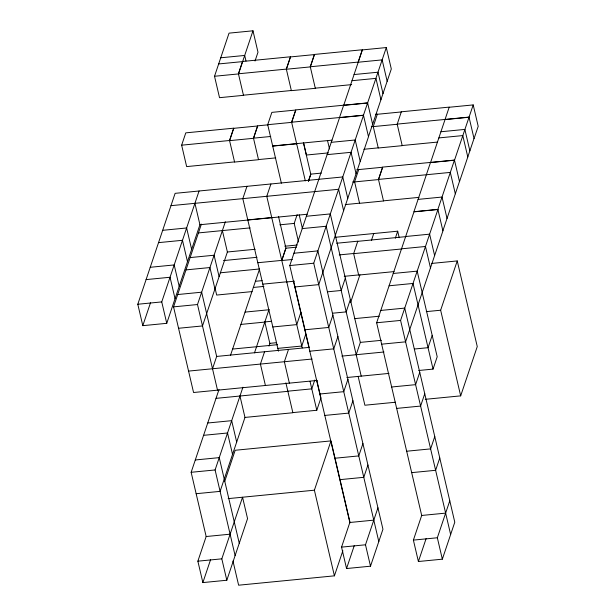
<?xml version="1.0" encoding="UTF-8"?>
<svg xmlns="http://www.w3.org/2000/svg" width="616" height="616" viewBox="0 0 616 616"><rect width="100%" height="100%" fill="white"/><g stroke="black" fill="none" stroke-linecap="round" stroke-linejoin="round"><path stroke-width="0.92" d="M234.542 161.916L186.648 166.597L181.643 145.184L185.793 132.864L233.687 128.182L229.537 140.502L234.581 162.054L258.528 159.713L253.484 138.161L257.634 125.841L268.168 124.809M194.925 203.326L199.93 224.732L166.751 323.323L142.804 325.664L137.799 304.25L175.121 193.339L342.758 176.954L347.763 198.367M310.279 66.767L358.173 62.085L362.324 49.757L314.43 54.439L310.279 66.767L315.315 88.319L291.368 90.66L286.332 69.108L290.475 56.78L242.581 61.461L238.438 73.789L243.474 95.341L219.527 97.682L214.522 76.269L229.036 33.141L252.984 30.8L257.988 52.214L255.032 61.015M142.804 325.664L150.504 302.772M166.751 323.323L161.746 301.909L199.068 190.999M252.984 30.8L238.469 73.928L214.522 76.269M317.14 380.426L193.57 392.507L173.55 306.868L201.394 224.124M217.517 390.167L197.497 304.527L225.34 221.783M246.97 186.317L242.82 198.645L278.478 351.166M267.706 124.701L271.849 112.381L295.796 110.041L291.653 122.361L267.706 124.701L281.381 183.206M222.384 230.584L227.389 251.998L202.502 325.933L178.555 328.274M305.328 180.865L291.614 122.214L295.765 109.894L367.606 102.872L372.649 124.424M270.917 183.976L266.767 196.304L302.21 347.894M212.512 368.753L216.663 356.433L201.648 292.2L177.701 294.54M226.819 580.241L221.814 558.835L242.55 497.22L247.555 518.626L226.819 580.241L202.872 582.582L197.867 561.176L206.16 536.528L191.145 472.295L218.988 389.558M230.538 355.224L259.567 268.969L220.297 272.803M298.544 242.034L294.194 223.415L297.151 214.614M308.408 181.166L310.78 174.128L303.38 142.473M308.493 181.173L310.864 174.128L321.398 173.096M235.112 555.601L215.092 469.954L242.935 387.218M254.485 352.883L268.969 309.609M339.508 117.533L343.659 105.213M293.924 253.238L317.871 250.897L382.944 529.229L370.501 566.196L346.554 568.537L341.549 547.131L349.842 522.483L289.782 265.558L339.547 117.679L363.494 115.338L313.729 263.217L378.794 541.549M264.557 351.751L260.414 364.071L265.419 385.485M239.97 396.019L244.975 417.425L220.097 491.368L196.15 493.709M268.976 346.13L269.862 343.489L264.818 321.937L271.525 321.275M224.632 481.635L235.189 450.265L330.977 440.902L314.391 490.197L334.411 575.837L238.623 585.2L232.964 560.999M202.872 582.582L210.572 559.698M294.787 286.971L318.734 284.63L368.499 136.752L363.463 115.192L386.301 47.563L362.354 49.904L343.69 105.359L367.644 103.018M300.916 312.297L296.766 324.617L272.819 326.957M288.504 349.411L284.361 361.731L289.366 383.144M368.468 136.606L391.306 68.969L386.301 47.563M352.691 181.959L354.608 181.774L359.567 203.319L383.514 200.978L378.478 179.425L382.621 167.105L454.469 160.083L459.505 181.635L474.02 138.5M332.886 315.123L328.744 327.45L304.797 329.791M345.33 278.155L341.187 290.475L327.774 291.791M314.745 380.049L311.781 388.85L287.834 391.191M337.899 336.536L333.749 348.856L309.802 351.197M350.335 299.569L346.192 311.889L332.779 313.197M350.589 302.556L359.944 274.775M371.371 240.579L373.743 233.533M292.839 412.605L316.786 410.264L320.936 397.936L316.801 380.249M347.909 379.356L343.759 391.676L319.812 394.017M356.202 354.708L360.345 342.388L330.315 213.921L306.368 216.262M395.318 238.238L397.69 231.192L335.42 237.283M430.515 162.424L413.929 211.712L437.876 209.371L454.469 160.083M380.788 310.441L404.735 308.1L454.785 522.206L442.342 559.174L418.395 561.515L413.39 540.109L421.69 515.461L376.638 322.769L413.96 211.858L437.914 209.517L400.585 320.428L450.642 534.526M352.914 400.77L348.764 413.09L324.817 415.43M449.249 107.253L473.196 104.913L454.5 160.222L430.553 162.562L449.218 107.115L401.316 111.796L397.205 124.263L373.257 126.603L377.369 114.137L375.452 114.322M362.924 443.589L358.774 455.909L334.827 458.25M442.881 230.784L459.474 181.489M367.929 464.995L363.779 477.323L339.832 479.664M334.411 575.837L342.858 550.743M346.554 568.537L354.254 545.653M419.75 372.334L415.6 384.654L391.653 386.994M432.193 335.366L428.043 347.686L414.63 348.995M425.233 399.33L460.676 395.865L440.648 310.225L457.241 260.93L431.377 263.463M370.501 566.196L365.496 544.79L377.939 507.815M424.755 393.747L420.605 406.067L396.658 408.408M418.68 370.501L433.048 369.1L437.198 356.772L417.178 271.132L393.224 273.473M434.765 436.567L430.615 448.887L406.668 451.228M439.77 457.973L435.627 470.301L411.673 472.641M460.676 395.865L477.261 346.569L457.241 260.93M418.395 561.515L426.103 538.63M442.342 559.174L437.337 537.768L449.78 500.793M220.744 57.788L244.691 55.448L246 61.03M218.672 63.949L242.619 61.608M238.438 73.789L286.332 69.108M358.212 62.224L382.159 59.883L387.164 81.297M354.061 74.551L378.008 72.211L383.013 93.617M351.99 80.711L375.937 78.371L380.942 99.777M243.443 95.195L291.337 90.513M315.284 88.173L351.682 84.615M291.614 122.214L363.463 115.192M377.408 114.276L401.355 111.935M181.643 145.184L229.537 140.502M253.484 138.161L270.732 136.475M371.309 126.642L373.227 126.457L378.262 148.009L402.21 145.669L397.174 124.116L469.015 117.094L474.05 138.646L478.201 126.326L473.196 104.913M445.099 119.581L469.046 117.24M272.672 145.969L332.062 140.163M272.711 146.115L296.658 143.774M331.254 142.327L355.201 139.986L360.206 161.4M440.917 131.755L464.864 129.414L469.869 150.828M438.846 137.922L462.793 135.582L467.798 156.988M258.489 159.575L275.737 157.889M363.864 149.272L378.232 147.871M402.179 145.53L437.622 142.065M328.451 152.884L306.421 155.032L303.557 142.789M327.104 154.647L351.051 152.306L356.056 173.72M356.841 169.631L358.758 169.446L354.562 181.912L378.509 179.572L382.659 167.244L358.712 169.585M378.478 179.425L450.319 172.403L455.324 193.817M170.979 205.667L338.608 189.281L343.613 210.687M345.245 204.589L359.613 203.18M383.483 200.839L418.926 197.374M418.079 199.392L442.026 197.051L447.031 218.457M247.794 219.904L271.741 217.564M199.93 224.732L307.215 214.245M162.686 230.315L186.633 227.974L191.638 249.38M279.826 224.825L294.194 223.415M198.437 232.925L250.158 227.874M158.535 242.635L182.482 240.294L187.487 261.708M302.217 228.59L326.172 226.249L361.207 376.122M284.831 246.231L297.282 245.014M227.389 251.998L255.17 249.28M190.136 257.573L214.091 255.232L219.096 276.646M296.465 247.178L285.932 248.21L281.781 260.53L292.323 259.505M336.698 243.243L357.773 241.187L353.661 253.653L401.555 248.972M405.667 236.505L429.614 234.165L434.619 255.571M357.804 241.333L405.705 236.652M150.242 267.282L174.189 264.942L179.194 286.348M223.485 260.576L257.011 257.296M257.804 262.732L281.751 260.391L285.893 248.063L278.494 216.416M185.994 269.893L209.94 267.552L214.945 288.966M339.254 254.916L353.623 253.507L358.666 275.067L394.109 271.602M401.524 248.825L425.471 246.485L430.476 267.898M146.092 279.602L170.039 277.262L175.044 298.675M289.782 265.558L313.729 263.217M255.424 281.289L262.131 280.634M262.809 284.138L286.756 281.797M286.786 281.943L294.456 281.196M344.259 276.322L358.635 274.921M253.353 287.449L263.887 286.417M252.121 291.591L216.678 295.056L214.938 287.61M137.799 304.25L161.746 301.909M173.55 306.868L197.497 304.527M389.081 285.793L413.028 283.452L433.048 369.1M245.053 312.096L269 309.756M240.91 324.416L264.857 322.076M354.439 318.649L379.348 316.216M426.28 311.627L440.648 310.225M376.638 322.769L400.585 320.428M269.831 343.343L276.53 342.689M232.617 349.064L277.639 344.667M277.824 348.371L301.771 346.03L305.921 333.703L293.732 281.574M216.663 356.433L309.579 347.347M360.345 342.388L381.42 340.325M381.643 344.175L405.59 341.834L442.919 230.931L437.876 209.371M188.565 371.094L312.135 359.02M341.834 356.117L383.984 351.998M346.839 377.523L388.989 373.404M216.024 398.36L287.865 391.337M395.534 402.233L364.88 405.228L358.135 376.376M244.975 417.425L292.877 412.743L285.878 382.813M207.731 423.007L231.678 420.666L236.683 442.072M203.58 435.327L227.535 432.986L232.54 454.4M195.287 459.975L219.234 457.634L239.262 543.274M191.145 472.295L215.092 469.954M228.182 498.621L314.391 490.197M206.16 536.528L230.107 534.188M349.842 522.483L373.789 520.143M421.69 515.461L445.637 513.12M197.867 561.176L221.814 558.835M341.549 547.131L365.496 544.79M413.39 540.109L437.337 537.768M397.69 231.192L399.207 237.707M327.504 140.448L329.498 148.972M299.207 214.822L302.471 228.782M306.137 334.634L308.963 346.739M331.2 441.834L350.127 522.822M310.041 381.404L316.786 410.264M233.718 128.321L229.575 140.648L253.523 138.307L257.665 125.98L233.718 128.321M290.513 56.926L286.363 69.246L310.31 66.905L314.46 54.585L290.513 56.926"/></g></svg>
